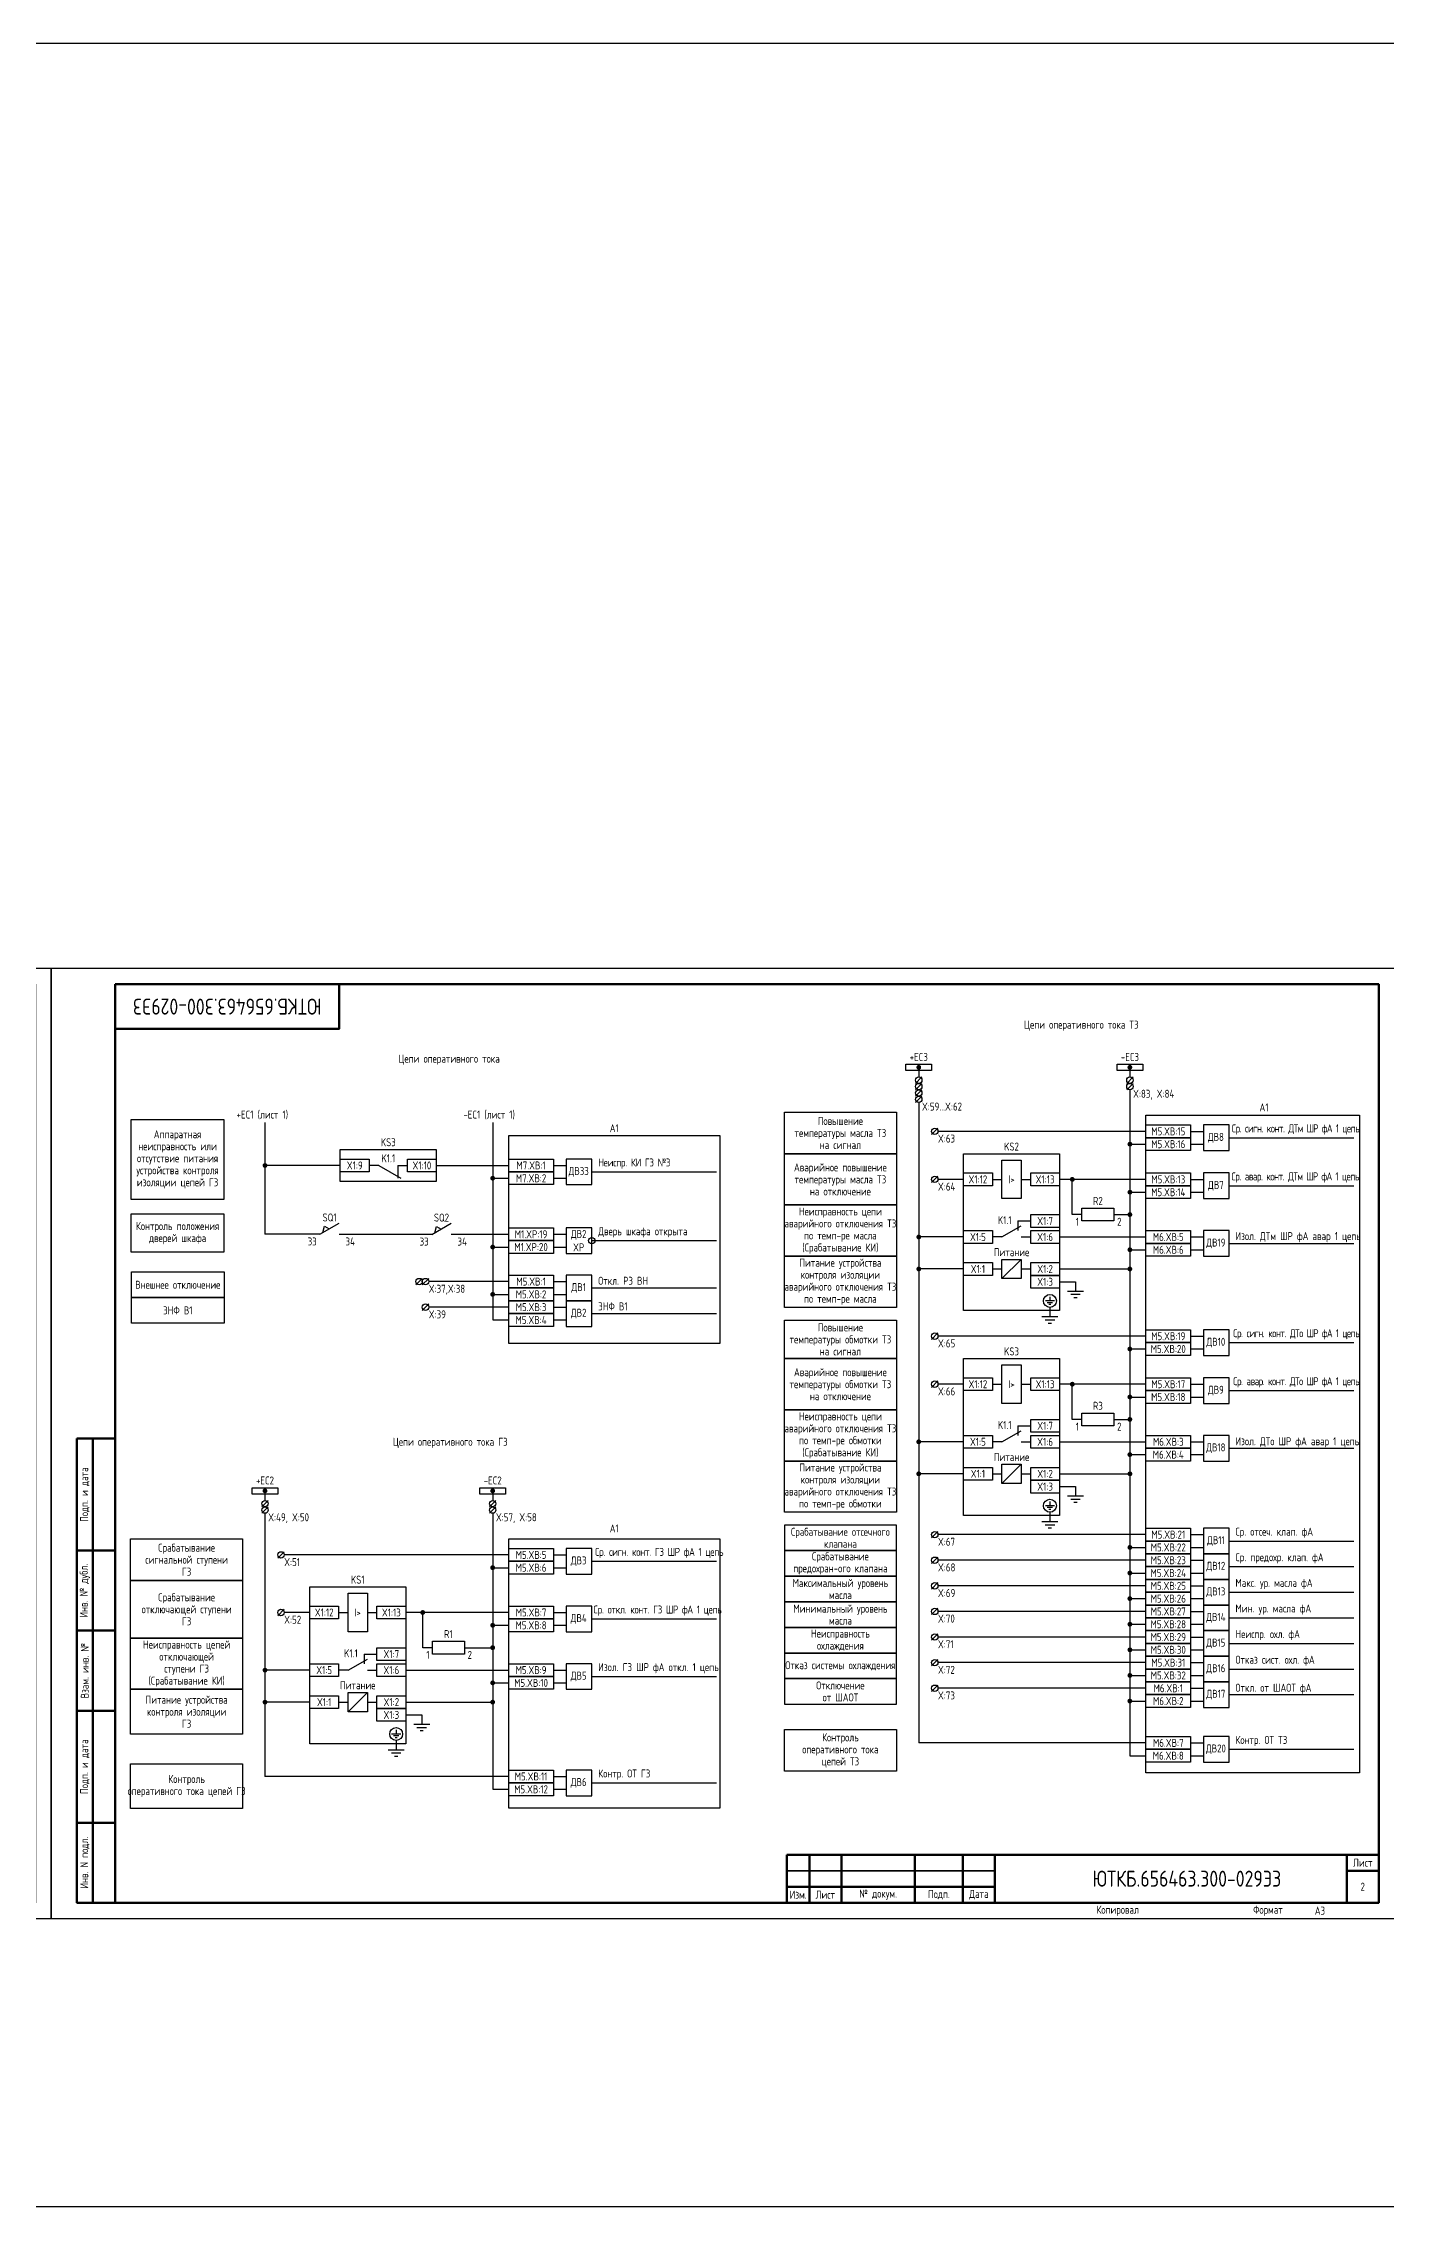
# Model space of a CAD drawing. Header units: millimetres. Extents: x -1117 to 3702, y -90 to 586.
# Drawn here: x 418 to 838, y -90 to 586 of the extents above; entities that cross this region are included whole.
import ezdxf

# ---------------------------------------------------------------- set-up
doc = ezdxf.new("R2010")
doc.units = ezdxf.units.MM
doc.styles.add('Gost_type_A', font='GOST_A.TTF')

# ---------------------------------------------------------------- blocks, each defined once
blk = doc.blocks.new('Формат_А3')
blk.add_lwpolyline([(-420, 297), (0, 297), (0, 0), (-420, 0)], close=True)
at = {"lineweight": 50}
blk.add_lwpolyline([(-400, 292), (-5, 292), (-5, 5), (-400, 5)], close=True, dxfattribs=at)
blk = doc.blocks.new('POINT')
at = {"const_width": 0.75}
blk.add_lwpolyline([(-0.375, 0, 1), (0.375, 0, 1)], format="xyb", close=True, dxfattribs=at)
blk = doc.blocks.new('Штамп угловой верхний')
at = {"lineweight": 50}
blk.add_lwpolyline([(0, 0), (70, 0), (70, -14), (0, -14)], close=True, dxfattribs=at)
blk = doc.blocks.new('Штамп левый нижний')
at = {"lineweight": 50}
for points in [[(-12, 145), (-7, 145), (-7, 110), (-12, 110)], [(-7, 145), (0, 145), (0, 110), (-7, 110)], [(-12, 110), (-7, 110), (-7, 85), (-12, 85)], [(-7, 110), (0, 110), (0, 85), (-7, 85)], [(-12, 85), (-7, 85), (-7, 60), (-12, 60)], [(-7, 85), (0, 85), (0, 60), (-7, 60)], [(-12, 60), (-7, 60), (-7, 25), (-12, 25)], [(-7, 60), (0, 60), (0, 25), (-7, 25)], [(-12, 25), (-7, 25), (-7, 0), (-12, 0)], [(-7, 25), (0, 25), (0, 0), (-7, 0)]]:
    blk.add_lwpolyline(points, close=True, dxfattribs=at)
at = {"char_height": 2.5, "attachment_point": 5, "rotation": 90, "style": 'Gost_type_A'}
for s, insert, width in [('Подп. и дата', (-9.5, 127.5), 35), ('Инв. № дубл.', (-9.5, 97.5), 25), ('Взам. инв. №', (-9.5, 72.5), 25), ('Подп. и дата', (-9.5, 42.5), 35), ('Инв. N подл.', (-9.5, 12.5), 25)]:
    blk.add_mtext(s, dxfattribs=dict(at, insert=insert, width=width))
blk = doc.blocks.new('Штамп малый нижний')
at = {"lineweight": 50}
for points in [[(-185, 15), (-178, 15), (-178, 5), (-185, 5)], [(-178, 15), (-168, 15), (-168, 5), (-178, 5)], [(-168, 15), (-145, 15), (-145, 5), (-168, 5)], [(-145, 15), (-130, 15), (-130, 5), (-145, 5)], [(-130, 15), (-120, 15), (-120, 5), (-130, 5)], [(-120, 15), (-10, 15), (-10, 0), (-120, 0)], [(-10, 15), (0, 15), (0, 10), (-10, 10)], [(-10, 10), (0, 10), (0, 0), (-10, 0)], [(-185, 5), (-178, 5), (-178, 0), (-185, 0)], [(-178, 5), (-168, 5), (-168, 0), (-178, 0)], [(-168, 5), (-145, 5), (-145, 0), (-168, 0)], [(-145, 5), (-130, 5), (-130, 0), (-145, 0)], [(-130, 5), (-120, 5), (-120, 0), (-130, 0)]]:
    blk.add_lwpolyline(points, close=True, dxfattribs=at)
for points in [[(-185, 15), (-178, 15), (-178, 10), (-185, 10)], [(-178, 15), (-168, 15), (-168, 10), (-178, 10)], [(-168, 15), (-145, 15), (-145, 10), (-168, 10)], [(-145, 15), (-130, 15), (-130, 10), (-145, 10)], [(-130, 15), (-120, 15), (-120, 10), (-130, 10)], [(-185, 10), (-178, 10), (-178, 5), (-185, 5)], [(-178, 10), (-168, 10), (-168, 5), (-178, 5)], [(-168, 10), (-145, 10), (-145, 5), (-168, 5)], [(-145, 10), (-130, 10), (-130, 5), (-145, 5)], [(-130, 10), (-120, 10), (-120, 5), (-130, 5)]]:
    blk.add_lwpolyline(points, close=True)
at = {"char_height": 2.5, "style": 'Gost_type_A'}
for s, insert, width, attachment_point in [('Лист', (-5, 12.5), 10, 5), ('Изм.', (-181.5, 2.5), 7, 5), ('Лист', (-173, 2.5), 10, 5), ('№ докум.', (-156.5, 2.5), 23, 5), ('Подп.', (-137.5, 2.5), 15, 5), ('Дата', (-125, 2.5), 10, 5), ('Копировал', (-75, -2.53), 13.1202, 6), ('Формат', (-30, -2.53), 13.1202, 6)]:
    blk.add_mtext(s, dxfattribs=dict(at, insert=insert, width=width, attachment_point=attachment_point))
blk = doc.blocks.new('Шинка')
blk.add_lwpolyline([(-4, 1), (4, 1), (4, -1), (-4, -1)], close=True)
blk.add_blockref('POINT', (0, 0))

msp = doc.modelspace()

# ---------------------------------------------------------------- linework, layer by layer
for p, q in [((691.2, 266.01), (691.2, 263.01)), ((757.2, 266.01), (757.2, 263.01)), ((692.2, 263.01), (690.2, 261.01)), ((692.2, 261.01), (690.2, 259.01)), ((692.2, 259.01), (690.2, 257.01)), ((692.2, 257.01), (690.2, 255.01)), ((758.2, 263.01), (756.2, 261.01)), ((758.2, 261.01), (756.2, 259.01)), ((757.2, 259.01), (757.2, 50.93)), ((691.2, 255.01), (691.2, 54.93)), ((486.82, 248.76), (486.82, 213.86)), ((558, 248.76), (558, 187.08)), ((697.2, 247.01), (695.2, 245.01)), ((762.2, 246.01), (697.2, 246.01)), ((776.2, 246.01), (780.2, 246.01)), ((788.2, 244.01), (827.2, 244.01)), ((757.2, 242.01), (762.2, 242.01)), ((776.2, 242.01), (780.2, 242.01)), ((510.37, 235.36), (486.82, 235.36)), ((522.37, 235.36), (519.37, 235.36)), ((522.37, 235.36), (529.3, 231.36)), ((528.37, 235.36), (528.37, 231.36)), ((528.37, 235.36), (531.37, 235.36)), ((540.37, 235.36), (563, 235.36)), ((558, 231.36), (563, 231.36)), ((558, 231.36), (563, 231.36)), ((577, 235.36), (581, 235.36)), ((577, 231.36), (581, 231.36)), ((589, 233.36), (628, 233.36)), ((697.2, 232.01), (695.2, 230.01)), ((705.2, 231.01), (697.2, 231.01)), ((714.2, 231.01), (717.2, 231.01)), ((723.2, 231.01), (726.2, 231.01)), ((762.2, 231.01), (735.2, 231.01)), ((739.2, 220.01), (739.2, 231.01)), ((776.2, 231.01), (780.2, 231.01)), ((757.2, 227.01), (762.2, 227.01)), ((776.2, 227.01), (780.2, 227.01)), ((788.2, 229.01), (827.2, 229.01)), ((504, 213.86), (510, 217.33)), ((504.87, 214.36), (505.43, 216.35)), ((505.43, 216.35), (506.87, 215.52)), ((539, 213.82), (545, 217.28)), ((717.2, 213.01), (723.2, 216.47)), ((722.2, 218.01), (726.2, 218.01)), ((722.2, 218.01), (722.2, 215.01)), ((742.2, 220.01), (739.2, 220.01)), ((752.2, 220.01), (757.2, 220.01)), ((504, 213.86), (486.82, 213.86)), ((539, 213.82), (510, 213.82)), ((539.87, 214.32), (540.43, 216.3)), ((540.43, 216.3), (541.87, 215.47)), ((545, 213.86), (563, 213.86)), ((558, 209.86), (563, 209.86)), ((558, 209.86), (563, 209.86)), ((577, 213.86), (581, 213.86)), ((577, 209.86), (581, 209.86)), ((589, 211.86), (628, 211.86)), ((705.2, 213.01), (691.2, 213.01)), ((717.2, 213.01), (714.2, 213.01)), ((723.2, 213.01), (726.2, 213.01)), ((735.2, 213.01), (762.2, 213.01)), ((776.2, 213.01), (780.2, 213.01)), ((788.2, 211.01), (827.2, 211.01)), ((705.2, 203.01), (691.2, 203.01)), ((714.2, 203.01), (717.2, 203.01)), ((717.2, 200.01), (723.2, 206.01)), ((723.2, 203.01), (726.2, 203.01)), ((735.2, 203.01), (757.2, 203.01)), ((757.2, 209.01), (762.2, 209.01)), ((776.2, 209.01), (780.2, 209.01)), ((536, 200.08), (534, 198.08)), ((538, 200.08), (536, 198.08)), ((563, 199.08), (538, 199.08)), ((577, 199.08), (581, 199.08)), ((589, 197.08), (628, 197.08)), ((735.2, 199.01), (740.2, 199.01)), ((538, 192.08), (536, 190.08)), ((563, 191.08), (538, 191.08)), ((558, 195.08), (563, 195.08)), ((577, 195.08), (581, 195.08)), ((577, 191.08), (581, 191.08)), ((558, 187.08), (563, 187.08)), ((577, 187.08), (581, 187.08)), ((589, 189.08), (628, 189.08)), ((697.2, 183.01), (695.2, 181.01)), ((762.2, 182.01), (697.2, 182.01)), ((757.2, 178.01), (762.2, 178.01)), ((776.2, 182.01), (780.2, 182.01)), ((776.2, 178.01), (780.2, 178.01)), ((788.2, 180.01), (827.2, 180.01)), ((697.2, 168.01), (695.2, 166.01)), ((705.2, 167.01), (697.2, 167.01)), ((714.2, 167.01), (717.2, 167.01)), ((723.2, 167.01), (726.2, 167.01)), ((762.2, 167.01), (735.2, 167.01)), ((739.2, 156.01), (739.2, 167.01)), ((757.2, 163.01), (762.2, 163.01)), ((776.2, 167.01), (780.2, 167.01)), ((776.2, 163.01), (780.2, 163.01)), ((788.2, 165.01), (827.2, 165.01)), ((742.2, 156.01), (739.2, 156.01)), ((752.2, 156.01), (757.2, 156.01)), ((705.2, 149.01), (691.2, 149.01)), ((717.2, 149.01), (714.2, 149.01)), ((717.2, 149.01), (723.2, 152.47)), ((722.2, 154.01), (726.2, 154.01)), ((722.2, 154.01), (722.2, 151.01)), ((723.2, 149.01), (726.2, 149.01)), ((735.2, 149.01), (762.2, 149.01)), ((776.2, 149.01), (780.2, 149.01)), ((717.2, 136.01), (723.2, 142.01)), ((757.2, 145.01), (762.2, 145.01)), ((776.2, 145.01), (780.2, 145.01)), ((788.2, 147.01), (827.2, 147.01)), ((705.2, 139.01), (691.2, 139.01)), ((714.2, 139.01), (717.2, 139.01)), ((723.2, 139.01), (726.2, 139.01)), ((735.2, 139.01), (757.2, 139.01)), ((487.82, 130.68), (485.82, 128.68)), ((487.82, 128.68), (485.82, 126.68)), ((486.82, 133.68), (486.82, 130.68)), ((559, 130.68), (557, 128.68)), ((559, 128.68), (557, 126.68)), ((558, 133.68), (558, 130.68)), ((735.2, 135.01), (740.2, 135.01)), ((486.82, 126.68), (486.82, 44.44)), ((558, 126.68), (558, 40.44)), ((697.2, 121.01), (695.2, 119.01)), ((762.2, 120.01), (697.2, 120.01)), ((757.2, 116.01), (762.2, 116.01)), ((776.2, 120.01), (780.2, 120.01)), ((776.2, 116.01), (780.2, 116.01)), ((788.2, 118.01), (827.2, 118.01)), ((492.82, 114.68), (490.82, 112.68)), ((563, 113.68), (492.82, 113.68)), ((558, 109.68), (563, 109.68)), ((577, 113.68), (581, 113.68)), ((577, 109.68), (581, 109.68)), ((589, 111.68), (628, 111.68)), ((697.2, 113.01), (695.2, 111.01)), ((762.2, 112.01), (697.2, 112.01)), ((776.2, 112.01), (780.2, 112.01)), ((788.2, 110.01), (827.2, 110.01)), ((697.2, 105.01), (695.2, 103.01)), ((762.2, 104.01), (697.2, 104.01)), ((757.2, 108.01), (762.2, 108.01)), ((776.2, 108.01), (780.2, 108.01)), ((776.2, 104.01), (780.2, 104.01)), ((788.2, 102.01), (827.2, 102.01)), ((492.82, 96.68), (490.82, 94.68)), ((500.82, 95.68), (492.82, 95.68)), ((509.82, 95.68), (512.82, 95.68)), ((518.82, 95.68), (521.82, 95.68)), ((563, 95.68), (530.82, 95.68)), ((536.15, 84.68), (536.15, 95.68)), ((577, 95.68), (581, 95.68)), ((697.2, 97.01), (695.2, 95.01)), ((762.2, 96.01), (697.2, 96.01)), ((757.2, 100.01), (762.2, 100.01)), ((776.2, 100.01), (780.2, 100.01)), ((776.2, 96.01), (780.2, 96.01)), ((558, 91.68), (563, 91.68)), ((577, 91.68), (581, 91.68)), ((589, 93.68), (628, 93.68)), ((697.2, 89.01), (695.2, 87.01)), ((762.2, 88.01), (697.2, 88.01)), ((757.2, 92.01), (762.2, 92.01)), ((776.2, 92.01), (780.2, 92.01)), ((776.2, 88.01), (780.2, 88.01)), ((788.2, 94.01), (827.2, 94.01)), ((512.82, 77.68), (518.82, 81.14)), ((517.82, 82.68), (521.82, 82.68)), ((517.82, 82.68), (517.82, 79.68)), ((539.15, 84.68), (536.15, 84.68)), ((549.15, 84.68), (558, 84.68)), ((757.2, 84.01), (762.2, 84.01)), ((776.2, 84.01), (780.2, 84.01)), ((788.2, 86.01), (827.2, 86.01)), ((500.82, 77.68), (486.82, 77.68)), ((512.82, 77.68), (509.82, 77.68)), ((518.82, 77.68), (521.82, 77.68)), ((530.82, 77.68), (563, 77.68)), ((577, 77.68), (581, 77.68)), ((589, 75.68), (628, 75.68)), ((697.2, 81.01), (695.2, 79.01)), ((762.2, 80.01), (697.2, 80.01)), ((757.2, 76.01), (762.2, 76.01)), ((776.2, 80.01), (780.2, 80.01)), ((776.2, 76.01), (780.2, 76.01)), ((788.2, 78.01), (827.2, 78.01)), ((500.82, 67.68), (486.82, 67.68)), ((509.82, 67.68), (512.82, 67.68)), ((512.82, 64.68), (518.82, 70.68)), ((518.82, 67.68), (521.82, 67.68)), ((530.82, 67.68), (557.62, 67.68)), ((558, 73.68), (563, 73.68)), ((577, 73.68), (581, 73.68)), ((697.2, 73.01), (695.2, 71.01)), ((762.2, 72.01), (697.2, 72.01)), ((757.2, 68.01), (762.2, 68.01)), ((776.2, 72.01), (780.2, 72.01)), ((776.2, 68.01), (780.2, 68.01)), ((788.2, 70.01), (827.2, 70.01)), ((530.82, 63.68), (535.82, 63.68)), ((762.2, 54.93), (691.2, 54.93)), ((776.2, 54.93), (780.2, 54.93)), ((757.2, 50.93), (762.2, 50.93)), ((776.2, 50.93), (780.2, 50.93)), ((788.2, 52.93), (827.2, 52.93)), ((563, 44.44), (486.82, 44.44)), ((577, 44.44), (581, 44.44)), ((589, 42.44), (628, 42.44)), ((558, 40.44), (563, 40.44)), ((577, 40.44), (581, 40.44))]:
    msp.add_line(p, q)
at = {"ltscale": 4.32}
for p, q in [((740.2, 199.01), (740.2, 196.01)), ((733.62, 193.03), (730.77, 193.03)), ((733.05, 192.46), (731.34, 192.46)), ((732.48, 191.89), (731.91, 191.89)), ((732.2, 194.31), (732.2, 193.03)), ((732.2, 191.01), (732.2, 188.01)), ((742.7, 196.01), (737.7, 196.01)), ((741.7, 195.01), (738.7, 195.01)), ((740.7, 194.01), (739.7, 194.01)), ((734.7, 188.01), (729.7, 188.01)), ((733.7, 187.01), (730.7, 187.01)), ((732.7, 186.01), (731.7, 186.01)), ((733.62, 129.03), (730.77, 129.03)), ((733.05, 128.46), (731.34, 128.46)), ((732.2, 130.31), (732.2, 129.03)), ((742.7, 132.01), (737.7, 132.01)), ((741.7, 131.01), (738.7, 131.01)), ((740.7, 130.01), (739.7, 130.01)), ((740.2, 135.01), (740.2, 132.01)), ((734.7, 124.01), (729.7, 124.01)), ((733.7, 123.01), (730.7, 123.01)), ((732.7, 122.01), (731.7, 122.01)), ((732.48, 127.89), (731.91, 127.89)), ((732.2, 127.01), (732.2, 124.01)), ((535.82, 63.68), (535.82, 60.68)), ((529.24, 57.7), (526.4, 57.7)), ((528.67, 57.13), (526.97, 57.13)), ((528.1, 56.56), (527.54, 56.56)), ((527.82, 58.98), (527.82, 57.7)), ((527.82, 55.68), (527.82, 52.68)), ((538.32, 60.68), (533.32, 60.68)), ((537.32, 59.68), (534.32, 59.68)), ((536.32, 58.68), (535.32, 58.68)), ((530.32, 52.68), (525.32, 52.68)), ((529.32, 51.68), (526.32, 51.68)), ((528.32, 50.68), (527.32, 50.68))]:
    msp.add_line(p, q, dxfattribs=at)
for points in [[(-1117.42, 586), (3701.92, 586), (3701.92, -90), (-1117.42, -90)], [(684.2, 239.01), (649.2, 239.01), (649.2, 252.01), (684.2, 252.01)], [(762.2, 251.1), (829.01, 251.1), (829.01, 45.58), (762.2, 45.58)], [(473.97, 224.76), (445, 224.76), (445, 249.76), (473.97, 249.76)], [(563, 244.76), (629, 244.76), (629, 179.76), (563, 179.76)], [(762.2, 248.01), (776.2, 248.01), (776.2, 244.01), (762.2, 244.01)], [(762.2, 244.01), (776.2, 244.01), (776.2, 240.01), (762.2, 240.01)], [(510.37, 240.36), (540.37, 240.36), (540.37, 230.36), (510.37, 230.36)], [(510.37, 237.36), (519.37, 237.36), (519.37, 233.36), (510.37, 233.36)], [(531.37, 237.36), (540.37, 237.36), (540.37, 233.36), (531.37, 233.36)], [(563, 237.36), (577, 237.36), (577, 233.36), (563, 233.36)], [(684.2, 223.01), (649.2, 223.01), (649.2, 239.01), (684.2, 239.01)], [(705.2, 239.01), (735.2, 239.01), (735.2, 190.01), (705.2, 190.01)], [(717.2, 237.01), (723.2, 237.01), (723.2, 225.01), (717.2, 225.01)], [(563, 233.36), (577, 233.36), (577, 229.36), (563, 229.36)], [(705.2, 233.01), (714.2, 233.01), (714.2, 229.01), (705.2, 229.01)], [(726.2, 233.01), (735.2, 233.01), (735.2, 229.01), (726.2, 229.01)], [(762.2, 233.01), (776.2, 233.01), (776.2, 229.01), (762.2, 229.01)], [(762.2, 229.01), (776.2, 229.01), (776.2, 225.01), (762.2, 225.01)], [(473.97, 208.22), (445, 208.22), (445, 220.22), (473.97, 220.22)], [(684.2, 207.01), (649.2, 207.01), (649.2, 223.01), (684.2, 223.01)], [(726.2, 220.01), (735.2, 220.01), (735.2, 216.01), (726.2, 216.01)], [(742.2, 222.01), (752.2, 222.01), (752.2, 218.01), (742.2, 218.01)], [(563, 215.86), (577, 215.86), (577, 211.86), (563, 211.86)], [(563, 215.86), (577, 215.86), (577, 211.86), (563, 211.86)], [(563, 211.86), (577, 211.86), (577, 207.86), (563, 207.86)], [(705.2, 215.01), (714.2, 215.01), (714.2, 211.01), (705.2, 211.01)], [(726.2, 215.01), (735.2, 215.01), (735.2, 211.01), (726.2, 211.01)], [(762.2, 215.01), (776.2, 215.01), (776.2, 211.01), (762.2, 211.01)], [(762.2, 211.01), (776.2, 211.01), (776.2, 207.01), (762.2, 207.01)], [(684.2, 191.01), (649.2, 191.01), (649.2, 207.01), (684.2, 207.01)], [(705.2, 205.01), (714.2, 205.01), (714.2, 201.01), (705.2, 201.01)], [(717.2, 206.01), (723.2, 206.01), (723.2, 200.01), (717.2, 200.01)], [(726.2, 205.01), (735.2, 205.01), (735.2, 201.01), (726.2, 201.01)], [(474.03, 194.08), (445.09, 194.08), (445.09, 202.08), (474.03, 202.08)], [(563, 201.08), (577, 201.08), (577, 197.08), (563, 197.08)], [(563, 197.08), (577, 197.08), (577, 193.08), (563, 193.08)], [(726.2, 201.01), (735.2, 201.01), (735.2, 197.01), (726.2, 197.01)], [(474.03, 186.08), (445.09, 186.08), (445.09, 194.08), (474.03, 194.08)], [(563, 193.08), (577, 193.08), (577, 189.08), (563, 189.08)], [(563, 189.08), (577, 189.08), (577, 185.08), (563, 185.08)], [(684.2, 175.01), (649.2, 175.01), (649.2, 187.01), (684.2, 187.01)], [(762.2, 184.01), (776.2, 184.01), (776.2, 180.01), (762.2, 180.01)], [(762.2, 180.01), (776.2, 180.01), (776.2, 176.01), (762.2, 176.01)], [(684.2, 159.01), (649.2, 159.01), (649.2, 175.01), (684.2, 175.01)], [(705.2, 175.01), (735.2, 175.01), (735.2, 126.01), (705.2, 126.01)], [(705.2, 169.01), (714.2, 169.01), (714.2, 165.01), (705.2, 165.01)], [(717.2, 173.01), (723.2, 173.01), (723.2, 161.01), (717.2, 161.01)], [(726.2, 169.01), (735.2, 169.01), (735.2, 165.01), (726.2, 165.01)], [(762.2, 169.01), (776.2, 169.01), (776.2, 165.01), (762.2, 165.01)], [(762.2, 165.01), (776.2, 165.01), (776.2, 161.01), (762.2, 161.01)], [(684.2, 143.01), (649.2, 143.01), (649.2, 159.01), (684.2, 159.01)], [(726.2, 156.01), (735.2, 156.01), (735.2, 152.01), (726.2, 152.01)], [(742.2, 158.01), (752.2, 158.01), (752.2, 154.01), (742.2, 154.01)], [(705.2, 151.01), (714.2, 151.01), (714.2, 147.01), (705.2, 147.01)], [(726.2, 151.01), (735.2, 151.01), (735.2, 147.01), (726.2, 147.01)], [(762.2, 151.01), (776.2, 151.01), (776.2, 147.01), (762.2, 147.01)], [(762.2, 151.01), (776.2, 151.01), (776.2, 147.01), (762.2, 147.01)], [(684.2, 127.01), (649.2, 127.01), (649.2, 143.01), (684.2, 143.01)], [(717.2, 142.01), (723.2, 142.01), (723.2, 136.01), (717.2, 136.01)], [(762.2, 147.01), (776.2, 147.01), (776.2, 143.01), (762.2, 143.01)], [(705.2, 141.01), (714.2, 141.01), (714.2, 137.01), (705.2, 137.01)], [(726.2, 141.01), (735.2, 141.01), (735.2, 137.01), (726.2, 137.01)], [(726.2, 137.01), (735.2, 137.01), (735.2, 133.01), (726.2, 133.01)], [(762.2, 122.01), (776.2, 122.01), (776.2, 118.01), (762.2, 118.01)], [(479.82, 105.68), (444.82, 105.68), (444.82, 118.68), (479.82, 118.68)], [(563, 118.68), (629, 118.68), (629, 34.49), (563, 34.49)], [(563, 115.68), (577, 115.68), (577, 111.68), (563, 111.68)], [(762.2, 118.01), (776.2, 118.01), (776.2, 114.01), (762.2, 114.01)], [(563, 111.68), (577, 111.68), (577, 107.68), (563, 107.68)], [(762.2, 114.01), (776.2, 114.01), (776.2, 110.01), (762.2, 110.01)], [(762.2, 110.01), (776.2, 110.01), (776.2, 106.01), (762.2, 106.01)], [(479.82, 87.68), (444.82, 87.68), (444.82, 105.68), (479.82, 105.68)], [(500.82, 103.68), (530.82, 103.68), (530.82, 54.68), (500.82, 54.68)], [(512.82, 101.68), (518.82, 101.68), (518.82, 89.68), (512.82, 89.68)], [(762.2, 106.01), (776.2, 106.01), (776.2, 102.01), (762.2, 102.01)], [(762.2, 102.01), (776.2, 102.01), (776.2, 98.01), (762.2, 98.01)], [(500.82, 97.68), (509.82, 97.68), (509.82, 93.68), (500.82, 93.68)], [(521.82, 97.68), (530.82, 97.68), (530.82, 93.68), (521.82, 93.68)], [(563, 97.68), (577, 97.68), (577, 93.68), (563, 93.68)], [(762.2, 98.01), (776.2, 98.01), (776.2, 94.01), (762.2, 94.01)], [(563, 93.68), (577, 93.68), (577, 89.68), (563, 89.68)], [(762.2, 94.01), (776.2, 94.01), (776.2, 90.01), (762.2, 90.01)], [(762.2, 90.01), (776.2, 90.01), (776.2, 86.01), (762.2, 86.01)], [(479.82, 71.68), (444.82, 71.68), (444.82, 87.68), (479.82, 87.68)], [(521.82, 84.68), (530.82, 84.68), (530.82, 80.68), (521.82, 80.68)], [(539.15, 86.68), (549.15, 86.68), (549.15, 82.68), (539.15, 82.68)], [(762.2, 86.01), (776.2, 86.01), (776.2, 82.01), (762.2, 82.01)], [(762.2, 82.01), (776.2, 82.01), (776.2, 78.01), (762.2, 78.01)], [(500.82, 79.68), (509.82, 79.68), (509.82, 75.68), (500.82, 75.68)], [(521.82, 79.68), (530.82, 79.68), (530.82, 75.68), (521.82, 75.68)], [(563, 79.68), (577, 79.68), (577, 75.68), (563, 75.68)], [(563, 75.68), (577, 75.68), (577, 71.68), (563, 71.68)], [(762.2, 78.01), (776.2, 78.01), (776.2, 74.01), (762.2, 74.01)], [(479.82, 57.68), (444.82, 57.68), (444.82, 71.68), (479.82, 71.68)], [(500.82, 69.68), (509.82, 69.68), (509.82, 65.68), (500.82, 65.68)], [(512.82, 70.68), (518.82, 70.68), (518.82, 64.68), (512.82, 64.68)], [(521.82, 69.68), (530.82, 69.68), (530.82, 65.68), (521.82, 65.68)], [(762.2, 74.01), (776.2, 74.01), (776.2, 70.01), (762.2, 70.01)], [(762.2, 70.01), (776.2, 70.01), (776.2, 66.01), (762.2, 66.01)], [(521.82, 65.68), (530.82, 65.68), (530.82, 61.68), (521.82, 61.68)], [(684.2, 46.07), (649.2, 46.07), (649.2, 59.07), (684.2, 59.07)], [(762.2, 56.93), (776.2, 56.93), (776.2, 52.93), (762.2, 52.93)], [(479.82, 34.44), (444.82, 34.44), (444.82, 48.44), (479.82, 48.44)], [(762.2, 52.93), (776.2, 52.93), (776.2, 48.93), (762.2, 48.93)], [(563, 46.44), (577, 46.44), (577, 42.44), (563, 42.44)], [(563, 42.44), (577, 42.44), (577, 38.44), (563, 38.44)]]:
    msp.add_lwpolyline(points, close=True)
at = {"ltscale": 4}
for points in [[(780.2, 240.01), (788.2, 240.01), (788.2, 248.01), (780.2, 248.01)], [(581, 229.36), (589, 229.36), (589, 237.36), (581, 237.36)], [(780.2, 225.01), (788.2, 225.01), (788.2, 233.01), (780.2, 233.01)], [(581, 207.86), (589, 207.86), (589, 215.86), (581, 215.86)], [(780.2, 207.01), (788.2, 207.01), (788.2, 215.01), (780.2, 215.01)], [(581, 193.08), (589, 193.08), (589, 201.08), (581, 201.08)], [(581, 185.08), (589, 185.08), (589, 193.08), (581, 193.08)], [(780.2, 176.01), (788.2, 176.01), (788.2, 184.01), (780.2, 184.01)], [(780.2, 161.01), (788.2, 161.01), (788.2, 169.01), (780.2, 169.01)], [(780.2, 143.01), (788.2, 143.01), (788.2, 151.01), (780.2, 151.01)], [(780.2, 114.01), (788.2, 114.01), (788.2, 122.01), (780.2, 122.01)], [(581, 107.68), (589, 107.68), (589, 115.68), (581, 115.68)], [(780.2, 106.01), (788.2, 106.01), (788.2, 114.01), (780.2, 114.01)], [(780.2, 98.01), (788.2, 98.01), (788.2, 106.01), (780.2, 106.01)], [(581, 89.68), (589, 89.68), (589, 97.68), (581, 97.68)], [(780.2, 90.01), (788.2, 90.01), (788.2, 98.01), (780.2, 98.01)], [(780.2, 82.01), (788.2, 82.01), (788.2, 90.01), (780.2, 90.01)], [(780.2, 74.01), (788.2, 74.01), (788.2, 82.01), (780.2, 82.01)], [(581, 71.68), (589, 71.68), (589, 79.68), (581, 79.68)], [(780.2, 66.01), (788.2, 66.01), (788.2, 74.01), (780.2, 74.01)], [(780.2, 48.93), (788.2, 48.93), (788.2, 56.93), (780.2, 56.93)], [(581, 38.44), (589, 38.44), (589, 46.44), (581, 46.44)]]:
    msp.add_lwpolyline(points, close=True, dxfattribs=at)
at = {"linetype": 'Continuous', "ltscale": 4}
for points in [[(649.2, 115.01), (684.2, 115.01), (684.2, 123.01), (649.2, 123.01)], [(649.2, 107.01), (684.2, 107.01), (684.2, 115.01), (649.2, 115.01)], [(649.2, 99.01), (684.2, 99.01), (684.2, 107.01), (649.2, 107.01)], [(649.2, 91.01), (684.2, 91.01), (684.2, 99.01), (649.2, 99.01)], [(649.2, 83.01), (684.2, 83.01), (684.2, 91.01), (649.2, 91.01)], [(649.2, 75.01), (684.2, 75.01), (684.2, 83.01), (649.2, 83.01)], [(649.2, 67.01), (684.2, 67.01), (684.2, 75.01), (649.2, 75.01)]]:
    msp.add_lwpolyline(points, close=True, dxfattribs=at)
for centre, radius in [((691.2, 262.01), 1), ((691.2, 260.01), 1), ((691.2, 258.01), 1), ((691.2, 256.01), 1), ((757.2, 262.01), 1), ((757.2, 260.01), 1), ((696.2, 246.01), 1), ((696.2, 231.01), 1), ((589, 211.86), 1), ((535, 199.08), 1), ((537, 199.08), 1), ((537, 191.08), 1), ((732.2, 193.03), 2.02), ((696.2, 182.01), 1), ((696.2, 167.01), 1), ((486.82, 129.68), 1), ((486.82, 127.68), 1), ((558, 129.68), 1), ((558, 127.68), 1), ((732.2, 129.03), 2.02), ((696.2, 120.01), 1), ((491.82, 113.68), 1), ((696.2, 112.01), 1), ((696.2, 104.01), 1), ((491.82, 95.68), 1), ((696.2, 96.01), 1), ((696.2, 88.01), 1), ((696.2, 80.01), 1), ((696.2, 72.01), 1), ((527.82, 57.7), 2.02)]:
    msp.add_circle(centre, radius)

# ---------------------------------------------------------------- block references
at = {"color": 1}
for name, p in [('Формат_А3', (420, 0)), ('Формат_А3', (840, 0)), ('Штамп левый нижний', (440, 5)), ('Штамп малый нижний', (835, 5))]:
    msp.add_blockref(name, p, dxfattribs=at)
for name, p in [('Штамп угловой верхний', (440, 292)), ('Шинка', (691.2, 266.01)), ('Шинка', (757.2, 266.01)), ('POINT', (757.2, 242.01)), ('POINT', (486.82, 235.36)), ('POINT', (558, 231.36)), ('POINT', (558, 231.36)), ('POINT', (739.2, 231.01)), ('POINT', (757.2, 227.01)), ('POINT', (757.2, 220.01)), ('POINT', (558, 209.86)), ('POINT', (558, 209.86)), ('POINT', (691.2, 213.01)), ('POINT', (757.2, 209.01)), ('POINT', (691.2, 203.01)), ('POINT', (757.2, 203.01)), ('POINT', (558, 195.08)), ('POINT', (757.2, 178.01)), ('POINT', (739.2, 167.01)), ('POINT', (757.2, 163.01)), ('POINT', (757.2, 156.01)), ('POINT', (691.2, 149.01)), ('POINT', (757.2, 145.01)), ('POINT', (691.2, 139.01)), ('POINT', (757.2, 139.01)), ('Шинка', (486.82, 133.68)), ('Шинка', (558, 133.68)), ('POINT', (757.2, 116.01)), ('POINT', (558, 109.68)), ('POINT', (757.2, 108.01)), ('POINT', (536.15, 95.68)), ('POINT', (757.2, 100.01)), ('POINT', (558, 91.68)), ('POINT', (757.2, 92.01)), ('POINT', (558, 84.68)), ('POINT', (757.2, 84.01)), ('POINT', (486.82, 77.68)), ('POINT', (558, 73.68)), ('POINT', (757.2, 76.01)), ('POINT', (486.82, 67.68)), ('POINT', (558, 67.68)), ('POINT', (757.2, 68.01))]:
    msp.add_blockref(name, p)

# ---------------------------------------------------------------- texts
at = {"insert": (475, 285), "char_height": 5, "width": 70, "attachment_point": 5, "rotation": 180, "style": 'Gost_type_A'}
msp.add_mtext('ЮТКБ.656463.300-029Э3', dxfattribs=at)
at = {"lineweight": 25, "insert": (742, 279.02), "char_height": 2.5, "width": 145, "attachment_point": 5, "line_spacing_factor": 0.9, "style": 'Gost_type_A'}
msp.add_mtext('Цепи оперативного тока ТЗ ', dxfattribs=at)
at = {"style": 'Gost_type_A'}
for s, insert, char_height, width, attachment_point in [('+EC3', (691.2, 268.01), 2.5, 10, 8), ('-EC3', (757.2, 268.01), 2.5, 10, 8), ('+EC1 (лист 1)', (486, 249.76), 2.5, 18, 8), ('-EC1 (лист 1)', (556.89, 249.76), 2.5, 19.7733, 8), ('M5.XВ:15', (769.2, 246.01), 2.5, 14, 5), ('ДВ8', (784.08, 244.01), 2.5, 7.7588, 5), ('{\\T0.9;Ср. сигн. конт. ДТм ШР фА 1 цепь}', (789.03, 245.01), 2.5, 39.6324, 7), ('X1:9', (514.87, 235.36), 2.5, 9.0043, 5), ('X1:10', (535.87, 235.36), 2.5, 9.0043, 5), ('M7.XВ:1', (570, 235.36), 2.5, 14, 5), ('M5.XВ:16', (769.2, 242.01), 2.5, 14, 5), ('M7.XВ:2', (570, 231.36), 2.5, 14, 5), ('ДВ33', (584.88, 233.36), 2.5, 7.7588, 5), ('X1:12', (709.69, 231.01), 2.5, 9.0043, 5), ('I>', (720.19, 231.01), 2.5, 6.0044, 5), ('X1:13', (730.69, 231.01), 2.5, 9.0043, 5), ('M5.XВ:13', (769.2, 231.01), 2.5, 14, 5), ('ДВ7', (784.08, 229.01), 2.5, 7.7588, 5), ('{\\T0.9;Ср. авар. конт. ДТм ШР фА 1 цепь}', (788.95, 230.01), 2.5, 39.6143, 7), ('M5.XВ:14', (769.2, 227.01), 2.5, 14, 5), ('SQ1', (507, 217.86), 2.5, 10, 8), ('SQ2', (542, 217.82), 2.5, 10, 8), ('X1:7', (730.69, 218.01), 2.5, 9.0043, 5), ('33', (503, 212.86), 2.5, 6, 3), ('34', (512, 212.86), 2.5, 6, 1), ('33', (538, 212.82), 2.5, 6, 3), ('34', (547, 212.82), 2.5, 6, 1), ('M1.XP:20', (570, 209.86), 2.5, 14, 5), ('M1.XP:19', (570, 213.86), 2.5, 14, 5), ('ДВ2 XP', (584.88, 211.86), 2.5, 7.7588, 5), ('Дверь шкафа открыта', (591, 212.86), 2.5, 35.9749, 7), ('X1:5', (709.69, 213.01), 2.5, 9.0043, 5), ('X1:6', (730.69, 213.01), 2.5, 9.0043, 5), ('M6.XВ:5', (769.2, 213.01), 2.5, 14, 5), ('M6.XВ:6', (769.2, 209.01), 2.5, 14, 5), ('ДВ19', (784.08, 211.01), 2.5, 7.7588, 5), ('Изол. ДТм ШР фА авар 1 цепь', (790.2, 211.36), 2.5, 42.7082, 7), ('X1:1', (709.69, 203.01), 2.5, 9.0043, 5), ('Питание', (720.2, 207.01), 2.5, 12, 8), ('X1:2', (730.69, 203.01), 2.5, 9.0043, 5), ('M5.XВ:2', (570, 195.08), 2.5, 14, 5), ('M5.XВ:1', (570, 199.08), 2.5, 14, 5), ('ДВ1', (584.88, 197.08), 2.5, 7.7588, 5), ('Откл. РЗ ВН', (591, 198.08), 2.5, 46.8301, 7), ('X1:3', (730.69, 199.01), 2.5, 9.0043, 5), ('M5.XВ:3', (570, 191.08), 2.5, 14, 5), ('ДВ2', (584.88, 189.08), 2.5, 7.7588, 5), ('ЗНФ В1', (591, 190.08), 2.5, 27.8465, 7), ('M5.XВ:4', (570, 187.08), 2.5, 14, 5), ('M5.XВ:19', (769.2, 182.01), 2.5, 14, 5), ('{\\T0.9;Ср. сигн. конт. ДТо ШР фА 1 цепь}', (789.48, 181.01), 2.5, 46.0438, 7), ('M5.XВ:20', (769.2, 178.01), 2.5, 14, 5), ('ДВ10', (784.08, 180.01), 2.5, 7.7588, 5), ('{\\T0.9;Ср. авар. конт. ДТо ШР фА 1 цепь}', (789.48, 166.01), 2.5, 46.288, 7), ('X1:12', (709.69, 167.01), 2.5, 9.0043, 5), ('I>', (720.19, 167.01), 2.5, 6.0044, 5), ('X1:13', (730.69, 167.01), 2.5, 9.0043, 5), ('M5.XВ:18', (769.2, 163.01), 2.5, 14, 5), ('M5.XВ:17', (769.2, 167.01), 2.5, 14, 5), ('ДВ9', (784.08, 165.01), 2.5, 7.7588, 5), ('X1:5', (709.69, 149.01), 2.5, 9.0043, 5), ('X1:6', (730.69, 149.01), 2.5, 9.0043, 5), ('X1:7', (730.69, 154.01), 2.5, 9.0043, 5), ('M6.XВ:3', (769.2, 149.01), 2.5, 14, 5), ('Изол. ДТо ШР фА авар 1 цепь', (790.2, 147.25), 2.5, 43.5604, 7), ('Питание', (720.2, 143.01), 2.5, 12, 8), ('M6.XВ:4', (769.2, 145.01), 2.5, 14, 5), ('ДВ18', (784.08, 147.01), 2.5, 7.7588, 5), ('+EC2', (486.82, 135.68), 2.5, 10, 8), ('-EC2', (558, 135.68), 2.5, 10, 8), ('X1:1', (709.69, 139.01), 2.5, 9.0043, 5), ('X1:3', (730.69, 135.01), 2.5, 9.0043, 5), ('X1:2', (730.69, 139.01), 2.5, 9.0043, 5), ('Ср. отсеч. клап. фА', (790.2, 119.01), 2.5, 43.2348, 7), ('M5.XВ:5', (570, 113.68), 2.5, 14, 5), ('{\\T0.95;Ср. сигн. конт. ГЗ ШР фА 1 цепь}', (590, 112.68), 2.5, 44.8565, 7), ('M5.XВ:22', (769.2, 116.01), 2.5, 14, 5), ('M5.XВ:21', (769.2, 120.01), 2.5, 14, 5), ('ДВ11', (784.08, 118.01), 2.5, 7.7588, 5), ('M5.XВ:6', (570, 109.68), 2.5, 14, 5), ('ДВ3', (584.88, 111.68), 2.5, 7.7588, 5), ('M5.XВ:24', (769.2, 108.01), 2.5, 14, 5), ('M5.XВ:23', (769.2, 112.01), 2.5, 14, 5), ('ДВ12', (784.08, 110.01), 2.5, 7.7588, 5), ('Ср. предохр. клап. фА', (790.2, 111.01), 2.5, 43.5031, 7), ('M5.XВ:25', (769.2, 104.01), 2.5, 14, 5), ('ДВ13', (784.08, 102.01), 2.5, 7.7588, 5), ('Макс. ур. масла фА', (790.2, 103.01), 2.5, 43.2348, 7), ('X1:12', (505.32, 95.68), 2.5, 9.0043, 5), ('I>', (515.82, 95.68), 2.5, 6.0044, 5), ('X1:13', (526.32, 95.68), 2.5, 9.0043, 5), ('M5.XВ:7', (570, 95.68), 2.5, 14, 5), ('ДВ4', (584.88, 93.68), 2.5, 7.7588, 5), ('{\\T0.95;Ср. откл. конт. ГЗ ШР фА 1 цепь}', (589.53, 94.68), 2.5, 43.1126, 7), ('M5.XВ:26', (769.2, 100.01), 2.5, 14, 5), ('M5.XВ:27', (769.2, 96.01), 2.5, 14, 5), ('ДВ14', (784.08, 94.01), 2.5, 7.7588, 5), ('Мин. ур. масла фА', (790.2, 95.01), 2.5, 37.4344, 7), ('M5.XВ:8', (570, 91.68), 2.5, 14, 5), ('M5.XВ:28', (769.2, 92.01), 2.5, 14, 5), ('M5.XВ:29', (769.2, 88.01), 2.5, 14, 5), ('Неиспр. охл. фА', (790.2, 87.01), 2.5, 44.8565, 7), ('X1:7', (526.32, 82.68), 2.5, 9.0043, 5), ('M5.XВ:30', (769.2, 84.01), 2.5, 14, 5), ('M5.XВ:31', (769.2, 80.01), 2.5, 14, 5), ('ДВ15', (784.08, 86.01), 2.5, 7.7588, 5), ('Отказ сист. охл. фА', (790.2, 79.01), 2.5, 41.6473, 7), ('X1:5', (505.32, 77.68), 2.5, 9.0043, 5), ('X1:6', (526.32, 77.68), 2.5, 9.0043, 5), ('M5.XВ:10', (570, 73.68), 2.5, 14, 5), ('M5.XВ:9', (570, 77.68), 2.5, 14, 5), ('ДВ5', (584.88, 75.68), 2.5, 7.7588, 5), ('Изол. ГЗ ШР фА откл. 1 цепь', (591, 76.68), 2.5, 46.0438, 7), ('M5.XВ:32', (769.2, 76.01), 2.5, 14, 5), ('ДВ16', (784.08, 78.01), 2.5, 7.7588, 5), ('X1:1', (505.32, 67.68), 2.5, 9.0043, 5), ('Питание', (515.82, 71.68), 2.5, 12, 8), ('X1:2', (526.32, 67.68), 2.5, 9.0043, 5), ('M6.XВ:2', (769.2, 68.01), 2.5, 14, 5), ('M6.XВ:1', (769.2, 72.01), 2.5, 14, 5), ('ДВ17', (784.08, 70.01), 2.5, 7.7588, 5), ('Откл. от ШАОТ фА', (790.2, 70.25), 2.5, 27.8465, 7), ('X1:3', (526.32, 63.68), 2.5, 9.0043, 5), ('M6.XВ:7', (769.2, 54.93), 2.5, 14, 5), ('ДВ20', (784.08, 52.93), 2.5, 7.7588, 5), ('Контр. ОТ ТЗ', (790.2, 53.93), 2.5, 46.8421, 7), ('M6.XВ:8', (769.2, 50.93), 2.5, 14, 5), ('M5.XВ:12', (570, 40.44), 2.5, 14, 5), ('M5.XВ:11', (570, 44.44), 2.5, 14, 5), ('ДВ6', (584.88, 42.44), 2.5, 7.7588, 5), ('Контр. ОТ ГЗ ', (591, 43.44), 2.5, 37.4344, 7), ('ЮТКБ.656463.300-029Э3', (775, 12.5), 5, 120, 5), ('2', (830, 10), 2.5, 10, 5), ('A3', (815, 2.5), 2.5, 20, 4)]:
    msp.add_mtext(s, dxfattribs=dict(at, insert=insert, char_height=char_height, width=width, attachment_point=attachment_point))
at = {"char_height": 2.5, "line_spacing_factor": 0.9, "style": 'Gost_type_A'}
for s, insert, width, attachment_point in [('Цепи оперативного тока', (544.37, 268.39), 197.5, 5), ('X:83, X:84', (758.2, 259.01), 16, 1), ('Повышение\\Pтемпературы масла ТЗ\\Pна сигнал', (666.7, 245.51), 35, 5), ('X:59...X:62', (692.2, 255.01), 16, 1), ('A1', (799.13, 252.24), 73.8762, 8), ('Аппаратная неисправность или отсутствие питания устройства контроля изоляции цепей ГЗ', (459.49, 237.26), 28.9737, 5), ('KS3', (525.37, 241.36), 30, 8), ('A1', (596, 245.75), 66, 8), ('X:63', (697.2, 245.01), 8, 1), ('K1.1', (525.37, 236.36), 12, 8), ('KS2', (720.2, 240.01), 30, 8), ('Аварийное повышение\\Pтемпературы масла ТЗ\\Pна отключение', (666.7, 231.01), 35, 5), ('X:64', (697.2, 230.01), 8, 1), ('R2', (747.2, 223.01), 10, 8), ('Контроль положения\\Pдверей шкафа', (459.5, 214.22), 29.0042, 5), ('Неисправность цепи аварийного отключения ТЗ по темп-ре масла (Срабатывание КИ)', (666.7, 215.01), 35, 5), ('K1.1', (720.2, 217.01), 12, 9), ('{\\T0.9;1}', (741.2, 219.01), 5, 3), ('{\\T0.9;2}', (753.2, 219.01), 5, 1), ('Питание устройства контроля изоляции\\Pаварийного отключения ТЗ по темп-ре масла', (666.7, 199.01), 35, 5), ('Внешнее отключение', (459.56, 198.08), 28.935, 5), ('X:37,X:38', (538, 198.08), 8, 1), ('ЗНФ В1', (459.56, 190.08), 28.935, 5), ('X:39', (538, 190.08), 8, 1), ('Повышение\\Pтемпературы обмотки ТЗ\\Pна сигнал', (666.7, 181.01), 35, 5), ('X:65', (697.2, 181.01), 8, 1), ('KS3', (720.2, 176.01), 30, 8), ('Аварийное повышение\\Pтемпературы обмотки ТЗ\\Pна отключение', (666.7, 167.01), 35, 5), ('X:66', (697.2, 166.01), 8, 1), ('Неисправность цепи аварийного отключения ТЗ по темп-ре обмотки (Срабатывание КИ)', (666.7, 151.01), 35, 5), ('K1.1', (720.2, 153.01), 12, 9), ('R3', (747.2, 159.01), 10, 8), ('Цепи оперативного тока ГЗ', (544.72, 148.68), 197.5, 5), ('{\\T0.9;1}', (741.2, 155.01), 5, 3), ('{\\T0.9;2}', (753.2, 155.01), 5, 1), ('Питание устройства контроля изоляции\\Pаварийного отключения ТЗ по темп-ре обмотки ', (666.7, 135.01), 35, 5), ('X:49, X:50', (487.82, 126.68), 16, 1), ('X:57, X:58', (559, 126.68), 16, 1), ('A1', (596, 120.68), 66, 8), ('Срабатывание отсечного клапана', (666.7, 119.01), 35, 5), ('Срабатывание\\Pсигнальной ступени\\PГЗ', (462.32, 112.18), 35, 5), ('X:67', (697.2, 119.01), 8, 1), ('X:51', (492.82, 112.68), 8, 1), ('Срабатывание предохран-ого клапана', (666.7, 111.01), 35, 5), ('X:68', (697.2, 111.01), 8, 1), ('Срабатывание\\Pотключающей ступени\\PГЗ', (462.32, 96.68), 35, 5), ('KS1', (515.82, 104.68), 30, 8), ('Максимальный уровень масла ', (666.7, 103.01), 35, 5), ('X:69', (697.2, 103.01), 8, 1), ('X:52', (492.82, 94.68), 8, 1), ('Минимальный уровень масла ', (666.7, 95.01), 35, 5), ('X:70', (697.2, 95.01), 8, 1), ('R1', (544.15, 87.68), 10, 8), ('Неисправность\\Pохлаждения', (666.7, 87.01), 35, 5), ('Неисправность цепей отключающей \\Pступени ГЗ \\P(Срабатывание КИ)', (462.32, 79.68), 35, 5), ('K1.1', (515.82, 81.68), 12, 9), ('{\\T0.9;1}', (538.15, 83.68), 5, 3), ('{\\T0.9;2}', (550.15, 83.68), 5, 1), ('X:71', (697.2, 87.01), 8, 1), ('Отказ системы охлаждения', (666.7, 79.01), 35, 5), ('X:72', (697.2, 79.01), 8, 1), ('Питание устройства контроля изоляции\\PГЗ ', (462.32, 64.68), 35, 5), ('Отключение\\Pот ШАОТ', (666.7, 71.01), 35, 5), ('X:73', (697.2, 71.01), 8, 1), ('Контроль\\Pоперативного тока \\Pцепей ТЗ', (666.7, 52.57), 35, 5), ('Контроль\\Pоперативного тока цепей ГЗ', (462.32, 41.44), 35, 5)]:
    msp.add_mtext(s, dxfattribs=dict(at, insert=insert, width=width, attachment_point=attachment_point))
at = {"color": 6, "insert": (591, 234.36), "char_height": 2.5, "width": 40, "attachment_point": 7, "style": 'Gost_type_A'}
msp.add_mtext('{\\T0.95;Неиспр. КИ ГЗ №3}', dxfattribs=at)

doc.saveas('drawing.dxf')
